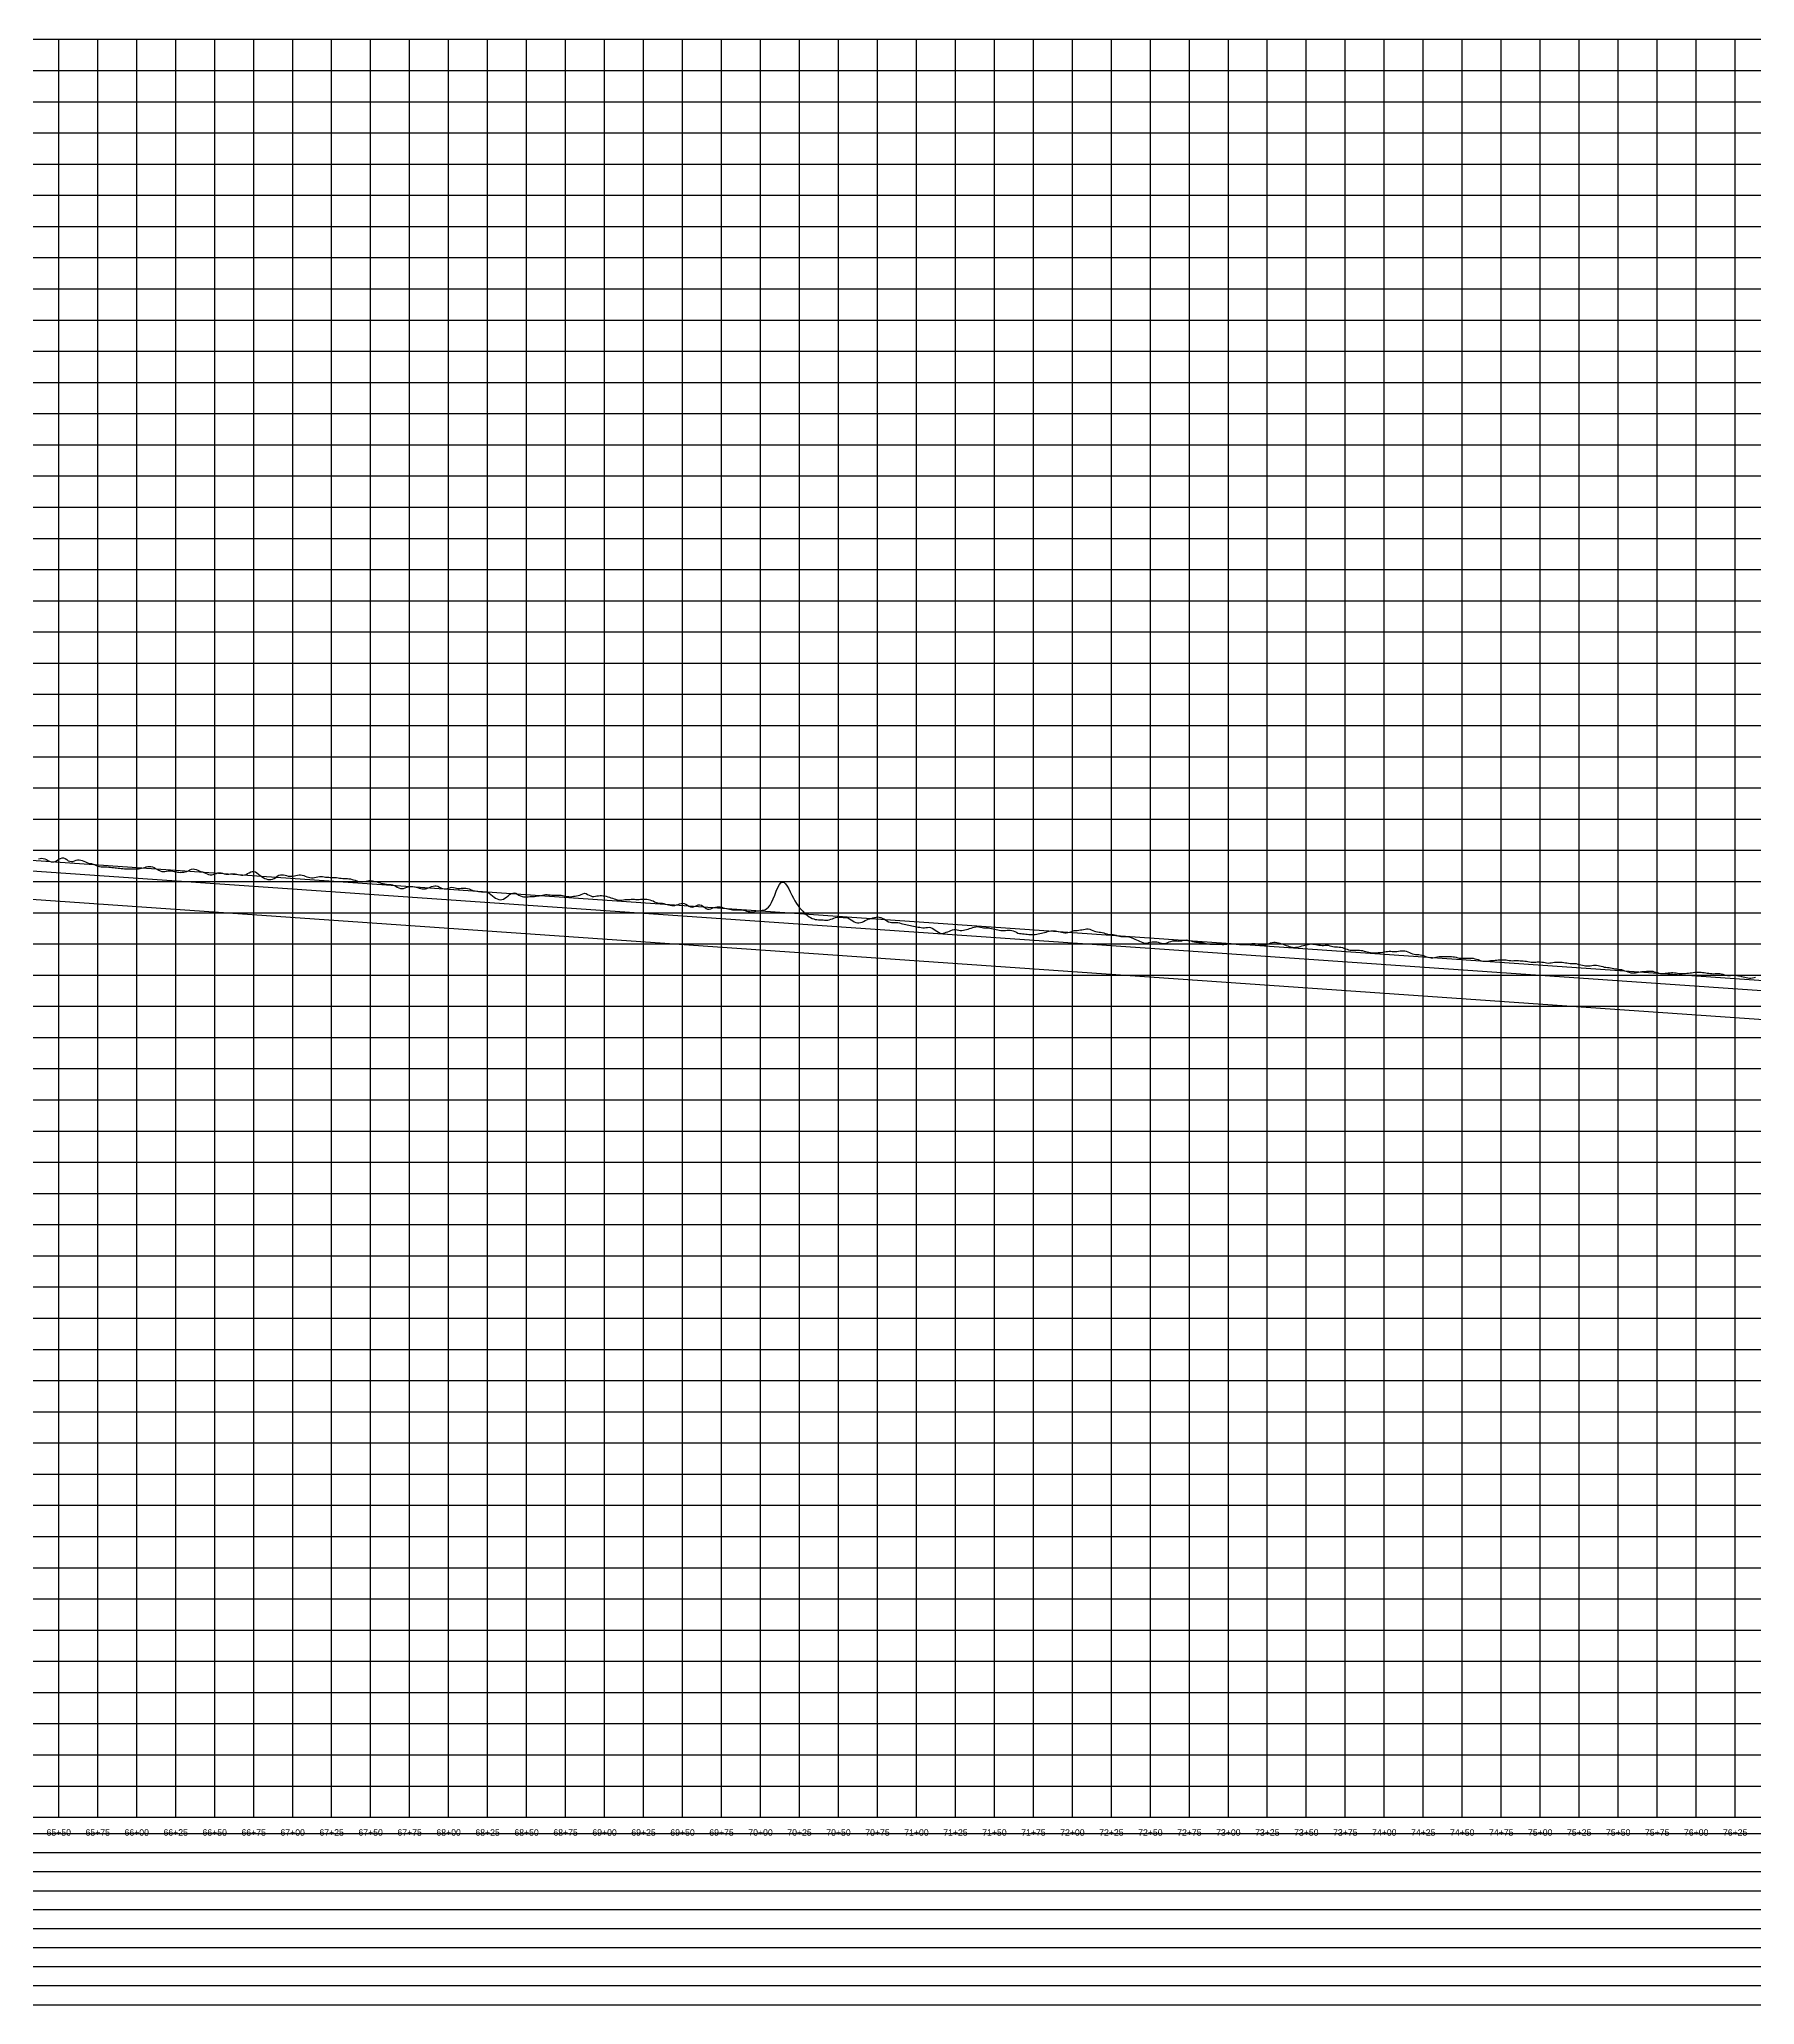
# Model space of a CAD drawing. Extents: x -64 to 17591, y -140 to 1126.
# Drawn here: x 6538 to 7638, y -140 to 1120 of the extents above; entities that cross this region are included whole.
import ezdxf
from ezdxf.enums import TextEntityAlignment as Align

# ---------------------------------------------------------------- set-up
doc = ezdxf.new("R2010")
doc.units = 0
for name, color, linetype in [('Annotation_Table', 254, 'Continuous'), ('Crown', 7, 'Continuous'), ('Grid', 254, 'Continuous'), ('Grid_Text', 7, 'Continuous'), ('Ground_Elevation', 3, 'Continuous'), ('Hydraulic_Grade', 5, 'Continuous'), ('Invert', 7, 'Continuous')]:
    doc.layers.add(name, color=color, linetype=linetype)

msp = doc.modelspace()

# ---------------------------------------------------------------- linework, layer by layer
at = {"layer": 'Annotation_Table', "color": 254}
for points in [[(-25, -30.5), (17575, -30.5)], [(-25, -42.7), (17575, -42.7)], [(-25, -54.9), (17575, -54.9)], [(-25, -67.1), (17575, -67.1)], [(-25, -79.2), (17575, -79.2)], [(-25, -91.4), (17575, -91.4)], [(-25, -103.6), (17575, -103.6)], [(-25, -115.8), (17575, -115.8)], [(-25, -128), (17575, -128)], [(-25, -140.2), (17575, -140.2)]]:
    msp.add_lwpolyline(points, dxfattribs=at)
at = {"layer": 'Crown', "color": 0}
msp.add_lwpolyline([(4969.1, 702.2), (7920.2, 497.2)], dxfattribs=at)
at = {"layer": 'Grid', "color": 254}
for points in [[(-25, 1120), (17575, 1120)], [(6550, -20), (6550, 1120)], [(6575, -20), (6575, 1120)], [(6600, -20), (6600, 1120)], [(6625, -20), (6625, 1120)], [(6650, -20), (6650, 1120)], [(6675, -20), (6675, 1120)], [(6700, -20), (6700, 1120)], [(6725, -20), (6725, 1120)], [(6750, -20), (6750, 1120)], [(6775, -20), (6775, 1120)], [(6800, -20), (6800, 1120)], [(6825, -20), (6825, 1120)], [(6850, -20), (6850, 1120)], [(6875, -20), (6875, 1120)], [(6900, -20), (6900, 1120)], [(6925, -20), (6925, 1120)], [(6950, -20), (6950, 1120)], [(6975, -20), (6975, 1120)], [(7000, -20), (7000, 1120)], [(7025, -20), (7025, 1120)], [(7050, -20), (7050, 1120)], [(7075, -20), (7075, 1120)], [(7100, -20), (7100, 1120)], [(7125, -20), (7125, 1120)], [(7150, -20), (7150, 1120)], [(7175, -20), (7175, 1120)], [(7200, -20), (7200, 1120)], [(7225, -20), (7225, 1120)], [(7250, -20), (7250, 1120)], [(7275, -20), (7275, 1120)], [(7300, -20), (7300, 1120)], [(7325, -20), (7325, 1120)], [(7350, -20), (7350, 1120)], [(7375, -20), (7375, 1120)], [(7400, -20), (7400, 1120)], [(7425, -20), (7425, 1120)], [(7450, -20), (7450, 1120)], [(7475, -20), (7475, 1120)], [(7500, -20), (7500, 1120)], [(7525, -20), (7525, 1120)], [(7550, -20), (7550, 1120)], [(7575, -20), (7575, 1120)], [(7600, -20), (7600, 1120)], [(7625, -20), (7625, 1120)], [(-25, 1100), (17575, 1100)], [(-25, 1080), (17575, 1080)], [(-25, 1060), (17575, 1060)], [(-25, 1040), (17575, 1040)], [(-25, 1020), (17575, 1020)], [(-25, 1000), (17575, 1000)], [(-25, 980), (17575, 980)], [(-25, 960), (17575, 960)], [(-25, 940), (17575, 940)], [(-25, 920), (17575, 920)], [(-25, 900), (17575, 900)], [(-25, 880), (17575, 880)], [(-25, 860), (17575, 860)], [(-25, 840), (17575, 840)], [(-25, 820), (17575, 820)], [(-25, 800), (17575, 800)], [(-25, 780), (17575, 780)], [(-25, 760), (17575, 760)], [(-25, 740), (17575, 740)], [(-25, 720), (17575, 720)], [(-25, 700), (17575, 700)], [(-25, 680), (17575, 680)], [(-25, 660), (17575, 660)], [(-25, 640), (17575, 640)], [(-25, 620), (17575, 620)], [(-25, 600), (17575, 600)], [(-25, 580), (17575, 580)], [(-25, 560), (17575, 560)], [(-25, 540), (17575, 540)], [(-25, 520), (17575, 520)], [(-25, 500), (17575, 500)], [(-25, 480), (17575, 480)], [(-25, 460), (17575, 460)], [(-25, 440), (17575, 440)], [(-25, 420), (17575, 420)], [(-25, 400), (17575, 400)], [(-25, 380), (17575, 380)], [(-25, 360), (17575, 360)], [(-25, 340), (17575, 340)], [(-25, 320), (17575, 320)], [(-25, 300), (17575, 300)], [(-25, 280), (17575, 280)], [(-25, 260), (17575, 260)], [(-25, 240), (17575, 240)], [(-25, 220), (17575, 220)], [(-25, 200), (17575, 200)], [(-25, 180), (17575, 180)], [(-25, 160), (17575, 160)], [(-25, 140), (17575, 140)], [(-25, 120), (17575, 120)], [(-25, 100), (17575, 100)], [(-25, 80), (17575, 80)], [(-25, 60), (17575, 60)], [(-25, 40), (17575, 40)], [(-25, 20), (17575, 20)], [(-25, 0), (17575, 0)], [(-25, -20), (17575, -20)]]:
    msp.add_lwpolyline(points, dxfattribs=at)
at = {"layer": 'Ground_Elevation', "color": 3}
msp.add_lwpolyline([(6537.1, 594.5), (6538.1, 594.8), (6539.1, 594.9), (6540.1, 594.8), (6541.1, 594.5), (6542.1, 594), (6543.1, 593.5), (6544.1, 593), (6545.1, 592.6), (6546.1, 592.5), (6547.1, 592.7), (6548.1, 593.1), (6549.1, 593.6), (6550.1, 594.2), (6551.1, 594.7), (6552.1, 595.1), (6553.1, 595.1), (6554.1, 594.7), (6555.1, 594), (6556.1, 593.3), (6557.1, 593), (6558.1, 592.8), (6559.1, 592.8), (6560.1, 593.2), (6561.1, 593.6), (6562.1, 593.9), (6563.1, 593.9), (6564.1, 593.7), (6565.1, 593.4), (6566.1, 593), (6567.1, 592.6), (6568.1, 592.1), (6569.1, 591.8), (6570.1, 591.6), (6571.1, 591.5), (6572.1, 591.2), (6573.1, 590.8), (6574.1, 590.3), (6575.1, 589.9), (6576.1, 589.6), (6577.1, 589.4), (6578.1, 589.3), (6579.1, 589.3), (6580.1, 589.3), (6581.1, 589.3), (6582.1, 589.2), (6583.1, 589.1), (6584.1, 589), (6585.1, 588.9), (6586.1, 588.8), (6587.1, 588.8), (6588.1, 588.6), (6589.1, 588.5), (6590.1, 588.4), (6591.1, 588.3), (6592.1, 588.2), (6593.1, 588.1), (6594.1, 588), (6595.1, 588), (6596.1, 588), (6597.1, 588), (6598.1, 588), (6599.1, 588), (6600.1, 588.1), (6601.1, 588.2), (6602.1, 588.3), (6603.1, 588.5), (6604.1, 588.7), (6605.1, 589), (6606.1, 589.3), (6607.1, 589.6), (6608.1, 589.7), (6609.1, 589.7), (6610.1, 589.4), (6611.1, 588.9), (6612.1, 588.4), (6613.1, 587.8), (6614.1, 587.3), (6615.1, 586.8), (6616.1, 586.5), (6617.1, 586.4), (6618.1, 586.5), (6619.1, 586.7), (6620.1, 586.9), (6621.1, 586.9), (6622.1, 586.8), (6623.1, 586.6), (6624.1, 586.5), (6625.1, 586.3), (6626.1, 586), (6627.1, 585.9), (6628.1, 585.8), (6629.1, 585.9), (6630.1, 586), (6631.1, 586.2), (6632.1, 586.5), (6633.1, 586.9), (6634.1, 587.4), (6635.1, 587.8), (6636.1, 588), (6637.1, 587.9), (6638.1, 587.6), (6639.1, 587.2), (6640.1, 586.9), (6641.1, 586.5), (6642.1, 586.1), (6643.1, 585.8), (6644.1, 585.3), (6645.1, 584.9), (6646.1, 584.5), (6647.1, 584.3), (6648.1, 584.3), (6649.1, 584.5), (6650.1, 584.8), (6651.1, 585.1), (6652.1, 585.5), (6653.1, 585.6), (6654.1, 585.5), (6655.1, 585.3), (6656.1, 584.9), (6657.1, 584.7), (6658.1, 584.6), (6659.1, 584.6), (6660.1, 584.8), (6661.1, 584.9), (6662.1, 584.9), (6663.1, 584.9), (6664.1, 584.7), (6665.1, 584.5), (6666.1, 584.2), (6667.1, 584.1), (6668.1, 584.1), (6669.1, 584.2), (6670.1, 584.5), (6671.1, 585.1), (6672.1, 585.6), (6673.1, 586.1), (6674.1, 586.5), (6675.1, 586.5), (6676.1, 586.2), (6677.1, 585.6), (6678.1, 584.7), (6679.1, 583.8), (6680.1, 583.1), (6681.1, 582.5), (6682.1, 582), (6683.1, 581.6), (6684.1, 581.3), (6685.1, 581.2), (6686.1, 581.3), (6687.1, 581.5), (6688.1, 582), (6689.1, 582.6), (6690.1, 583.4), (6691.1, 584), (6692.1, 584.3), (6693.1, 584.3), (6694.1, 584.2), (6695.1, 584.1), (6696.1, 583.8), (6697.1, 583.5), (6698.1, 583.4), (6699.1, 583.4), (6700.1, 583.5), (6701.1, 583.7), (6702.1, 583.9), (6703.1, 584.1), (6704.1, 584.2), (6705.1, 584.2), (6706.1, 584.1), (6707.1, 583.8), (6708.1, 583.4), (6709.1, 583), (6710.1, 582.7), (6711.1, 582.5), (6712.1, 582.4), (6713.1, 582.4), (6714.1, 582.5), (6715.1, 582.7), (6716.1, 582.9), (6717.1, 583.1), (6718.1, 583.1), (6719.1, 583.1), (6720.1, 582.9), (6721.1, 582.8), (6722.1, 582.7), (6723.1, 582.7), (6724.1, 582.6), (6725.1, 582.5), (6726.1, 582.5), (6727.1, 582.6), (6728.1, 582.5), (6729.1, 582.3), (6730.1, 582.2), (6731.1, 582.1), (6732.1, 582), (6733.1, 582), (6734.1, 581.9), (6735.1, 581.9), (6736.1, 581.8), (6737.1, 581.6), (6738.1, 581.3), (6739.1, 581), (6740.1, 580.8), (6741.1, 580.4), (6742.1, 580), (6743.1, 579.9), (6744.1, 579.9), (6745.1, 579.9), (6746.1, 580), (6747.1, 580.2), (6748.1, 580.5), (6749.1, 580.6), (6750.1, 580.6), (6751.1, 580.5), (6752.1, 580.2), (6753.1, 580), (6754.1, 579.7), (6755.1, 579.4), (6756.1, 579.1), (6757.1, 578.8), (6758.1, 578.6), (6759.1, 578.4), (6760.1, 578.2), (6761.1, 578.1), (6762.1, 578.1), (6763.1, 578), (6764.1, 577.9), (6765.1, 577.5), (6766.1, 577), (6767.1, 576.4), (6768.1, 575.9), (6769.1, 575.5), (6770.1, 575.4), (6771.1, 575.6), (6772.1, 575.9), (6773.1, 576.3), (6774.1, 576.6), (6775.1, 576.8), (6776.1, 576.8), (6777.1, 576.8), (6778.1, 576.6), (6779.1, 576.4), (6780.1, 576.1), (6781.1, 575.8), (6782.1, 575.5), (6783.1, 575.3), (6784.1, 575.2), (6785.1, 575.3), (6786.1, 575.6), (6787.1, 575.9), (6788.1, 576.3), (6789.1, 576.7), (6790.1, 577), (6791.1, 577.2), (6792.1, 577.2), (6793.1, 576.9), (6794.1, 576.4), (6795.1, 575.9), (6796.1, 575.4), (6797.1, 575.2), (6798.1, 575.2), (6799.1, 575.4), (6800.1, 575.8), (6801.1, 576.1), (6802.1, 576.3), (6803.1, 576.2), (6804.1, 576), (6805.1, 575.8), (6806.1, 575.6), (6807.1, 575.6), (6808.1, 575.7), (6809.1, 575.8), (6810.1, 575.8), (6811.1, 575.8), (6812.1, 575.6), (6813.1, 575.3), (6814.1, 574.9), (6815.1, 574.5), (6816.1, 574.1), (6817.1, 573.9), (6818.1, 573.7), (6819.1, 573.6), (6820.1, 573.5), (6821.1, 573.4), (6822.1, 573.4), (6823.1, 573.4), (6824.1, 573.3), (6825.1, 573), (6826.1, 572.4), (6827.1, 571.7), (6828.1, 570.9), (6829.1, 570), (6830.1, 569.3), (6831.1, 568.8), (6832.1, 568.4), (6833.1, 568.3), (6834.1, 568.4), (6835.1, 568.7), (6836.1, 569.2), (6837.1, 570), (6838.1, 570.9), (6839.1, 571.7), (6840.1, 572.3), (6841.1, 572.6), (6842.1, 572.7), (6843.1, 572.4), (6844.1, 571.8), (6845.1, 571.2), (6846.1, 570.7), (6847.1, 570.4), (6848.1, 570.1), (6849.1, 570.1), (6850.1, 570.1), (6851.1, 570.2), (6852.1, 570.3), (6853.1, 570.3), (6854.1, 570.3), (6855.1, 570.4), (6856.1, 570.6), (6857.1, 570.7), (6858.1, 570.8), (6859.1, 571), (6860.1, 571.2), (6861.1, 571.5), (6862.1, 571.6), (6863.1, 571.6), (6864.1, 571.5), (6865.1, 571.4), (6866.1, 571.3), (6867.1, 571.3), (6868.1, 571.3), (6869.1, 571.3), (6870.1, 571.3), (6871.1, 571.3), (6872.1, 571.2), (6873.1, 571), (6874.1, 570.8), (6875.1, 570.6), (6876.1, 570.4), (6877.1, 570.3), (6878.1, 570.2), (6879.1, 570.3), (6880.1, 570.5), (6881.1, 570.6), (6882.1, 570.8), (6883.1, 571), (6884.1, 571.3), (6885.1, 571.7), (6886.1, 572.1), (6887.1, 572.4), (6888.1, 572.2), (6889.1, 571.7), (6890.1, 571.2), (6891.1, 570.7), (6892.1, 570.4), (6893.1, 570.3), (6894.1, 570.5), (6895.1, 570.7), (6896.1, 570.9), (6897.1, 571), (6898.1, 571), (6899.1, 570.9), (6900.1, 570.7), (6901.1, 570.5), (6902.1, 570.2), (6903.1, 569.9), (6904.1, 569.5), (6905.1, 569.2), (6906.1, 568.9), (6907.1, 568.6), (6908.1, 568.3), (6909.1, 568.1), (6910.1, 568), (6911.1, 568.1), (6912.1, 568.3), (6913.1, 568.4), (6914.1, 568.5), (6915.1, 568.5), (6916.1, 568.5), (6917.1, 568.6), (6918.1, 568.6), (6919.1, 568.6), (6920.1, 568.5), (6921.1, 568.5), (6922.1, 568.5), (6923.1, 568.6), (6924.1, 568.6), (6925.1, 568.7), (6926.1, 568.7), (6927.1, 568.7), (6928.1, 568.5), (6929.1, 568.2), (6930.1, 567.9), (6931.1, 567.5), (6932.1, 567), (6933.1, 566.6), (6934.1, 566.3), (6935.1, 566.1), (6936.1, 566), (6937.1, 566), (6938.1, 565.8), (6939.1, 565.5), (6940.1, 565.2), (6941.1, 565), (6942.1, 564.8), (6943.1, 564.6), (6944.1, 564.6), (6945.1, 564.7), (6946.1, 565), (6947.1, 565.3), (6948.1, 565.7), (6949.1, 565.9), (6950.1, 566), (6951.1, 565.8), (6952.1, 565.4), (6953.1, 564.8), (6954.1, 564.2), (6955.1, 563.7), (6956.1, 563.5), (6957.1, 563.7), (6958.1, 564.2), (6959.1, 564.7), (6960.1, 565), (6961.1, 565.1), (6962.1, 564.8), (6963.1, 564.2), (6964.1, 563.5), (6965.1, 562.7), (6966.1, 562.2), (6967.1, 562.2), (6968.1, 562.4), (6969.1, 562.8), (6970.1, 563.3), (6971.1, 563.6), (6972.1, 563.8), (6973.1, 563.8), (6974.1, 563.7), (6975.1, 563.5), (6976.1, 563.2), (6977.1, 562.9), (6978.1, 562.6), (6979.1, 562.4), (6980.1, 562.2), (6981.1, 562.1), (6982.1, 561.9), (6983.1, 561.8), (6984.1, 561.8), (6985.1, 561.9), (6986.1, 561.9), (6987.1, 561.8), (6988.1, 561.8), (6989.1, 561.6), (6990.1, 561.3), (6991.1, 561), (6992.1, 560.8), (6993.1, 560.7), (6994.1, 560.6), (6995.1, 560.6), (6996.1, 560.7), (6997.1, 560.9), (6998.1, 561.1), (6999.1, 561.2), (7000.1, 561.4), (7001.1, 561.5), (7002.1, 561.7), (7003.1, 562.1), (7004.1, 562.7), (7005.1, 563.6), (7006.1, 564.9), (7007.1, 566.6), (7008.1, 568.8), (7009.1, 571.3), (7010.1, 573.8), (7011.1, 576.2), (7012.1, 578.1), (7013.1, 579.2), (7014.1, 579.6), (7015.1, 579.4), (7016.1, 578.4), (7017.1, 577), (7018.1, 575.2), (7019.1, 573.3), (7020.1, 571.3), (7021.1, 569.4), (7022.1, 567.5), (7023.1, 565.8), (7024.1, 564.4), (7025.1, 563.1), (7026.1, 562), (7027.1, 560.9), (7028.1, 559.9), (7029.1, 559), (7030.1, 558.1), (7031.1, 557.4), (7032.1, 556.8), (7033.1, 556.3), (7034.1, 556), (7035.1, 555.7), (7036.1, 555.6), (7037.1, 555.5), (7038.1, 555.4), (7039.1, 555.4), (7040.1, 555.3), (7041.1, 555.2), (7042.1, 555.2), (7043.1, 555.2), (7044.1, 555.4), (7045.1, 555.8), (7046.1, 556.1), (7047.1, 556.5), (7048.1, 556.8), (7049.1, 557.1), (7050.1, 557.2), (7051.1, 557.2), (7052.1, 557.2), (7053.1, 557), (7054.1, 557), (7055.1, 556.8), (7056.1, 556.6), (7057.1, 556.1), (7058.1, 555.5), (7059.1, 554.8), (7060.1, 554.2), (7061.1, 553.7), (7062.1, 553.4), (7063.1, 553.4), (7064.1, 553.6), (7065.1, 553.9), (7066.1, 554.4), (7067.1, 554.9), (7068.1, 555.3), (7069.1, 555.8), (7070.1, 556.1), (7071.1, 556.3), (7072.1, 556.6), (7073.1, 556.9), (7074.1, 557.2), (7075.1, 557.3), (7076.1, 557.2), (7077.1, 557), (7078.1, 556.5), (7079.1, 556), (7080.1, 555.4), (7081.1, 554.8), (7082.1, 554.2), (7083.1, 553.9), (7084.1, 553.8), (7085.1, 553.8), (7086.1, 553.8), (7087.1, 553.7), (7088.1, 553.6), (7089.1, 553.4), (7090.1, 553.1), (7091.1, 552.9), (7092.1, 552.7), (7093.1, 552.5), (7094.1, 552.2), (7095.1, 552), (7096.1, 551.8), (7097.1, 551.6), (7098.1, 551.4), (7099.1, 551.2), (7100.1, 551), (7101.1, 550.8), (7102.1, 550.7), (7103.1, 550.5), (7104.1, 550.3), (7105.1, 550.3), (7106.1, 550.4), (7107.1, 550.5), (7108.1, 550.6), (7109.1, 550.5), (7110.1, 550.1), (7111.1, 549.5), (7112.1, 548.8), (7113.1, 548.1), (7114.1, 547.4), (7115.1, 546.9), (7116.1, 546.7), (7117.1, 546.8), (7118.1, 547.1), (7119.1, 547.4), (7120.1, 547.8), (7121.1, 548.2), (7122.1, 548.6), (7123.1, 549), (7124.1, 549.2), (7125.1, 549.2), (7126.1, 549.1), (7127.1, 548.8), (7128.1, 548.6), (7129.1, 548.6), (7130.1, 548.8), (7131.1, 549), (7132.1, 549.2), (7133.1, 549.5), (7134.1, 549.8), (7135.1, 550.1), (7136.1, 550.5), (7137.1, 550.8), (7138.1, 551), (7139.1, 551.1), (7140.1, 551), (7141.1, 550.7), (7142.1, 550.4), (7143.1, 550.3), (7144.1, 550.3), (7145.1, 550.3), (7146.1, 550.2), (7147.1, 550.1), (7148.1, 549.9), (7149.1, 549.7), (7150.1, 549.5), (7151.1, 549.2), (7152.1, 549), (7153.1, 548.8), (7154.1, 548.6), (7155.1, 548.5), (7156.1, 548.5), (7157.1, 548.6), (7158.1, 548.8), (7159.1, 548.8), (7160.1, 548.7), (7161.1, 548.6), (7162.1, 548.3), (7163.1, 547.9), (7164.1, 547.4), (7165.1, 546.9), (7166.1, 546.7), (7167.1, 546.6), (7168.1, 546.5), (7169.1, 546.4), (7170.1, 546.3), (7171.1, 546.2), (7172.1, 546), (7173.1, 546), (7174.1, 545.9), (7175.1, 546), (7176.1, 546.1), (7177.1, 546.2), (7178.1, 546.5), (7179.1, 546.7), (7180.1, 546.9), (7181.1, 547.1), (7182.1, 547.3), (7183.1, 547.6), (7184.1, 547.9), (7185.1, 548.2), (7186.1, 548.3), (7187.1, 548.4), (7188.1, 548.4), (7189.1, 548.4), (7190.1, 548.2), (7191.1, 547.9), (7192.1, 547.7), (7193.1, 547.4), (7194.1, 547.2), (7195.1, 547), (7196.1, 547), (7197.1, 547.2), (7198.1, 547.4), (7199.1, 547.8), (7200.1, 548.2), (7201.1, 548.5), (7202.1, 548.5), (7203.1, 548.6), (7204.1, 548.7), (7205.1, 548.9), (7206.1, 549.1), (7207.1, 549.3), (7208.1, 549.5), (7209.1, 549.6), (7210.1, 549.6), (7211.1, 549.4), (7212.1, 549), (7213.1, 548.6), (7214.1, 548.2), (7215.1, 547.9), (7216.1, 547.8), (7217.1, 547.6), (7218.1, 547.4), (7219.1, 547.2), (7220.1, 547), (7221.1, 546.7), (7222.1, 546.4), (7223.1, 546.1), (7224.1, 546), (7225.1, 546), (7226.1, 546), (7227.1, 545.8), (7228.1, 545.5), (7229.1, 545.2), (7230.1, 545), (7231.1, 544.8), (7232.1, 544.7), (7233.1, 544.7), (7234.1, 544.8), (7235.1, 544.7), (7236.1, 544.6), (7237.1, 544.3), (7238.1, 543.9), (7239.1, 543.5), (7240.1, 543.1), (7241.1, 542.6), (7242.1, 542.2), (7243.1, 541.8), (7244.1, 541.3), (7245.1, 540.8), (7246.1, 540.5), (7247.1, 540.4), (7248.1, 540.5), (7249.1, 540.8), (7250.1, 541), (7251.1, 541.3), (7252.1, 541.4), (7253.1, 541.4), (7254.1, 541.2), (7255.1, 541), (7256.1, 540.7), (7257.1, 540.4), (7258.1, 540.2), (7259.1, 540.2), (7260.1, 540.5), (7261.1, 540.8), (7262.1, 541.2), (7263.1, 541.6), (7264.1, 541.9), (7265.1, 542), (7266.1, 542), (7267.1, 541.9), (7268.1, 541.8), (7269.1, 541.9), (7270.1, 542), (7271.1, 542.3), (7272.1, 542.4), (7273.1, 542.5), (7274.1, 542.4), (7275.1, 542.2), (7276.1, 541.9), (7277.1, 541.6), (7278.1, 541.3), (7279.1, 541.1), (7280.1, 541), (7281.1, 540.9), (7282.1, 540.8), (7283.1, 540.8), (7284.1, 540.7), (7285.1, 540.5), (7286.1, 540.3), (7287.1, 540), (7288.1, 539.8), (7289.1, 539.7), (7290.1, 539.7), (7291.1, 539.7), (7292.1, 539.7), (7293.1, 539.7), (7294.1, 539.7), (7295.1, 539.7), (7296.1, 539.6), (7297.1, 539.6), (7298.1, 539.7), (7299.1, 539.9), (7300.1, 540), (7301.1, 540.1), (7302.1, 540.1), (7303.1, 540.1), (7304.1, 540), (7305.1, 539.9), (7306.1, 539.7), (7307.1, 539.6), (7308.1, 539.5), (7309.1, 539.5), (7310.1, 539.5), (7311.1, 539.6), (7312.1, 539.7), (7313.1, 539.9), (7314.1, 540.1), (7315.1, 540.2), (7316.1, 540.2), (7317.1, 540.2), (7318.1, 540.1), (7319.1, 539.9), (7320.1, 539.6), (7321.1, 539.4), (7322.1, 539.2), (7323.1, 539.2), (7324.1, 539.4), (7325.1, 539.7), (7326.1, 540.1), (7327.1, 540.6), (7328.1, 540.9), (7329.1, 541), (7330.1, 541), (7331.1, 540.9), (7332.1, 540.7), (7333.1, 540.4), (7334.1, 540.1), (7335.1, 539.7), (7336.1, 539.4), (7337.1, 539), (7338.1, 538.7), (7339.1, 538.4), (7340.1, 538.1), (7341.1, 537.8), (7342.1, 537.7), (7343.1, 537.8), (7344.1, 537.9), (7345.1, 538.1), (7346.1, 538.4), (7347.1, 538.7), (7348.1, 539), (7349.1, 539.2), (7350.1, 539.3), (7351.1, 539.5), (7352.1, 539.8), (7353.1, 540), (7354.1, 539.9), (7355.1, 539.7), (7356.1, 539.5), (7357.1, 539.3), (7358.1, 539.2), (7359.1, 539.1), (7360.1, 539), (7361.1, 539), (7362.1, 539.1), (7363.1, 539.1), (7364.1, 539.1), (7365.1, 538.8), (7366.1, 538.5), (7367.1, 538.2), (7368.1, 538.1), (7369.1, 538), (7370.1, 538), (7371.1, 537.9), (7372.1, 537.8), (7373.1, 537.6), (7374.1, 537.3), (7375.1, 536.9), (7376.1, 536.5), (7377.1, 536.2), (7378.1, 536), (7379.1, 535.9), (7380.1, 535.9), (7381.1, 535.9), (7382.1, 535.9), (7383.1, 535.9), (7384.1, 535.9), (7385.1, 535.8), (7386.1, 535.7), (7387.1, 535.4), (7388.1, 535.1), (7389.1, 534.9), (7390.1, 534.6), (7391.1, 534.5), (7392.1, 534.3), (7393.1, 534.3), (7394.1, 534.3), (7395.1, 534.3), (7396.1, 534.4), (7397.1, 534.4), (7398.1, 534.5), (7399.1, 534.7), (7400.1, 534.9), (7401.1, 535.1), (7402.1, 535.2), (7403.1, 535.3), (7404.1, 535.3), (7405.1, 535.2), (7406.1, 535.1), (7407.1, 535.1), (7408.1, 535.2), (7409.1, 535.3), (7410.1, 535.5), (7411.1, 535.6), (7412.1, 535.6), (7413.1, 535.5), (7414.1, 535.3), (7415.1, 534.9), (7416.1, 534.4), (7417.1, 534), (7418.1, 533.6), (7419.1, 533.4), (7420.1, 533.2), (7421.1, 533.2), (7422.1, 533.1), (7423.1, 533), (7424.1, 532.8), (7425.1, 532.5), (7426.1, 532.1), (7427.1, 531.7), (7428.1, 531.4), (7429.1, 531.2), (7430.1, 531.1), (7431.1, 531.1), (7432.1, 531.3), (7433.1, 531.5), (7434.1, 531.7), (7435.1, 531.9), (7436.1, 531.9), (7437.1, 531.9), (7438.1, 531.8), (7439.1, 531.8), (7440.1, 531.8), (7441.1, 531.8), (7442.1, 531.8), (7443.1, 531.8), (7444.1, 531.7), (7445.1, 531.6), (7446.1, 531.4), (7447.1, 531.1), (7448.1, 530.9), (7449.1, 530.8), (7450.1, 530.8), (7451.1, 530.8), (7452.1, 530.8), (7453.1, 530.9), (7454.1, 530.9), (7455.1, 530.9), (7456.1, 530.9), (7457.1, 530.8), (7458.1, 530.5), (7459.1, 530.2), (7460.1, 529.9), (7461.1, 529.5), (7462.1, 529.2), (7463.1, 529), (7464.1, 528.9), (7465.1, 528.9), (7466.1, 529), (7467.1, 529.2), (7468.1, 529.3), (7469.1, 529.4), (7470.1, 529.4), (7471.1, 529.5), (7472.1, 529.6), (7473.1, 529.7), (7474.1, 529.8), (7475.1, 529.8), (7476.1, 529.8), (7477.1, 529.8), (7478.1, 529.7), (7479.1, 529.5), (7480.1, 529.4), (7481.1, 529.3), (7482.1, 529.2), (7483.1, 529.3), (7484.1, 529.3), (7485.1, 529.3), (7486.1, 529.3), (7487.1, 529.2), (7488.1, 529.1), (7489.1, 529.1), (7490.1, 529), (7491.1, 528.9), (7492.1, 528.7), (7493.1, 528.5), (7494.1, 528.3), (7495.1, 528.2), (7496.1, 528.2), (7497.1, 528.3), (7498.1, 528.4), (7499.1, 528.4), (7500.1, 528.4), (7501.1, 528.3), (7502.1, 528.2), (7503.1, 528), (7504.1, 527.8), (7505.1, 527.7), (7506.1, 527.8), (7507.1, 527.9), (7508.1, 528.1), (7509.1, 528.2), (7510.1, 528.2), (7511.1, 528.3), (7512.1, 528.3), (7513.1, 528.3), (7514.1, 528.2), (7515.1, 528), (7516.1, 527.9), (7517.1, 527.8), (7518.1, 527.7), (7519.1, 527.5), (7520.1, 527.5), (7521.1, 527.4), (7522.1, 527.4), (7523.1, 527.3), (7524.1, 527), (7525.1, 526.8), (7526.1, 526.5), (7527.1, 526.3), (7528.1, 526.1), (7529.1, 526), (7530.1, 525.9), (7531.1, 525.9), (7532.1, 526), (7533.1, 526.1), (7534.1, 526.3), (7535.1, 526.4), (7536.1, 526.3), (7537.1, 526.1), (7538.1, 525.9), (7539.1, 525.7), (7540.1, 525.4), (7541.1, 525.1), (7542.1, 525), (7543.1, 524.9), (7544.1, 524.8), (7545.1, 524.7), (7546.1, 524.5), (7547.1, 524.3), (7548.1, 524), (7549.1, 523.9), (7550.1, 523.8), (7551.1, 523.6), (7552.1, 523.5), (7553.1, 523.2), (7554.1, 522.8), (7555.1, 522.4), (7556.1, 522.1), (7557.1, 521.8), (7558.1, 521.5), (7559.1, 521.4), (7560.1, 521.4), (7561.1, 521.5), (7562.1, 521.7), (7563.1, 521.9), (7564.1, 522.1), (7565.1, 522.2), (7566.1, 522.3), (7567.1, 522.3), (7568.1, 522.4), (7569.1, 522.4), (7570.1, 522.5), (7571.1, 522.5), (7572.1, 522.4), (7573.1, 522.1), (7574.1, 521.9), (7575.1, 521.6), (7576.1, 521.3), (7577.1, 521.1), (7578.1, 521.1), (7579.1, 521.1), (7580.1, 521.2), (7581.1, 521.3), (7582.1, 521.4), (7583.1, 521.5), (7584.1, 521.6), (7585.1, 521.6), (7586.1, 521.5), (7587.1, 521.4), (7588.1, 521.2), (7589.1, 521.1), (7590.1, 521), (7591.1, 521), (7592.1, 521), (7593.1, 521.1), (7594.1, 521.2), (7595.1, 521.3), (7596.1, 521.4), (7597.1, 521.5), (7598.1, 521.7), (7599.1, 521.8), (7600.1, 521.8), (7601.1, 521.8), (7602.1, 521.9), (7603.1, 521.8), (7604.1, 521.7), (7605.1, 521.6), (7606.1, 521.4), (7607.1, 521.3), (7608.1, 521.2), (7609.1, 521), (7610.1, 520.9), (7611.1, 520.8), (7612.1, 520.9), (7613.1, 521), (7614.1, 521), (7615.1, 520.9), (7616.1, 520.8), (7617.1, 520.5), (7618.1, 520.2), (7619.1, 520), (7620.1, 519.8), (7621.1, 519.8), (7622.1, 519.8), (7623.1, 519.9), (7624.1, 520), (7625.1, 520), (7626.1, 519.8), (7627.1, 519.6), (7628.1, 519.4), (7629.1, 519.1), (7630.1, 518.9), (7631.1, 518.6), (7632.1, 518.4), (7633.1, 518.2), (7634.1, 518.1), (7635.1, 518.1), (7636.1, 518.2), (7637.1, 518.4), (7638.1, 518.6)], dxfattribs=at)
at = {"layer": 'Hydraulic_Grade', "color": 5}
msp.add_lwpolyline([(4969.1, 694.9), (7920.2, 490.9)], dxfattribs=at)
at = {"layer": 'Invert', "color": 0}
msp.add_lwpolyline([(4969.1, 677.2), (7920.2, 472.2)], dxfattribs=at)

# ---------------------------------------------------------------- texts
at = {"layer": 'Grid_Text', "color": 0}
for s, p in [('65+50', (6550, -27.7)), ('65+75', (6575, -27.7)), ('66+00', (6600, -27.7)), ('66+25', (6625, -27.7)), ('66+50', (6650, -27.7)), ('66+75', (6675, -27.7)), ('67+00', (6700, -27.7)), ('67+25', (6725, -27.7)), ('67+50', (6750, -27.7)), ('67+75', (6775, -27.7)), ('68+00', (6800, -27.7)), ('68+25', (6825, -27.7)), ('68+50', (6850, -27.7)), ('68+75', (6875, -27.7)), ('69+00', (6900, -27.7)), ('69+25', (6925, -27.7)), ('69+50', (6950, -27.7)), ('69+75', (6975, -27.7)), ('70+00', (7000, -27.7)), ('70+25', (7025, -27.7)), ('70+50', (7050, -27.7)), ('70+75', (7075, -27.7)), ('71+00', (7100, -27.7)), ('71+25', (7125, -27.7)), ('71+50', (7150, -27.7)), ('71+75', (7175, -27.7)), ('72+00', (7200, -27.7)), ('72+25', (7225, -27.7)), ('72+50', (7250, -27.7)), ('72+75', (7275, -27.7)), ('73+00', (7300, -27.7)), ('73+25', (7325, -27.7)), ('73+50', (7350, -27.7)), ('73+75', (7375, -27.7)), ('74+00', (7400, -27.7)), ('74+25', (7425, -27.7)), ('74+50', (7450, -27.7)), ('74+75', (7475, -27.7)), ('75+00', (7500, -27.7)), ('75+25', (7525, -27.7)), ('75+50', (7550, -27.7)), ('75+75', (7575, -27.7)), ('76+00', (7600, -27.7)), ('76+25', (7625, -27.7))]:
    msp.add_text(s, height=4.17, dxfattribs=at).set_placement(p, align=Align.TOP_CENTER)

doc.saveas('drawing.dxf')
